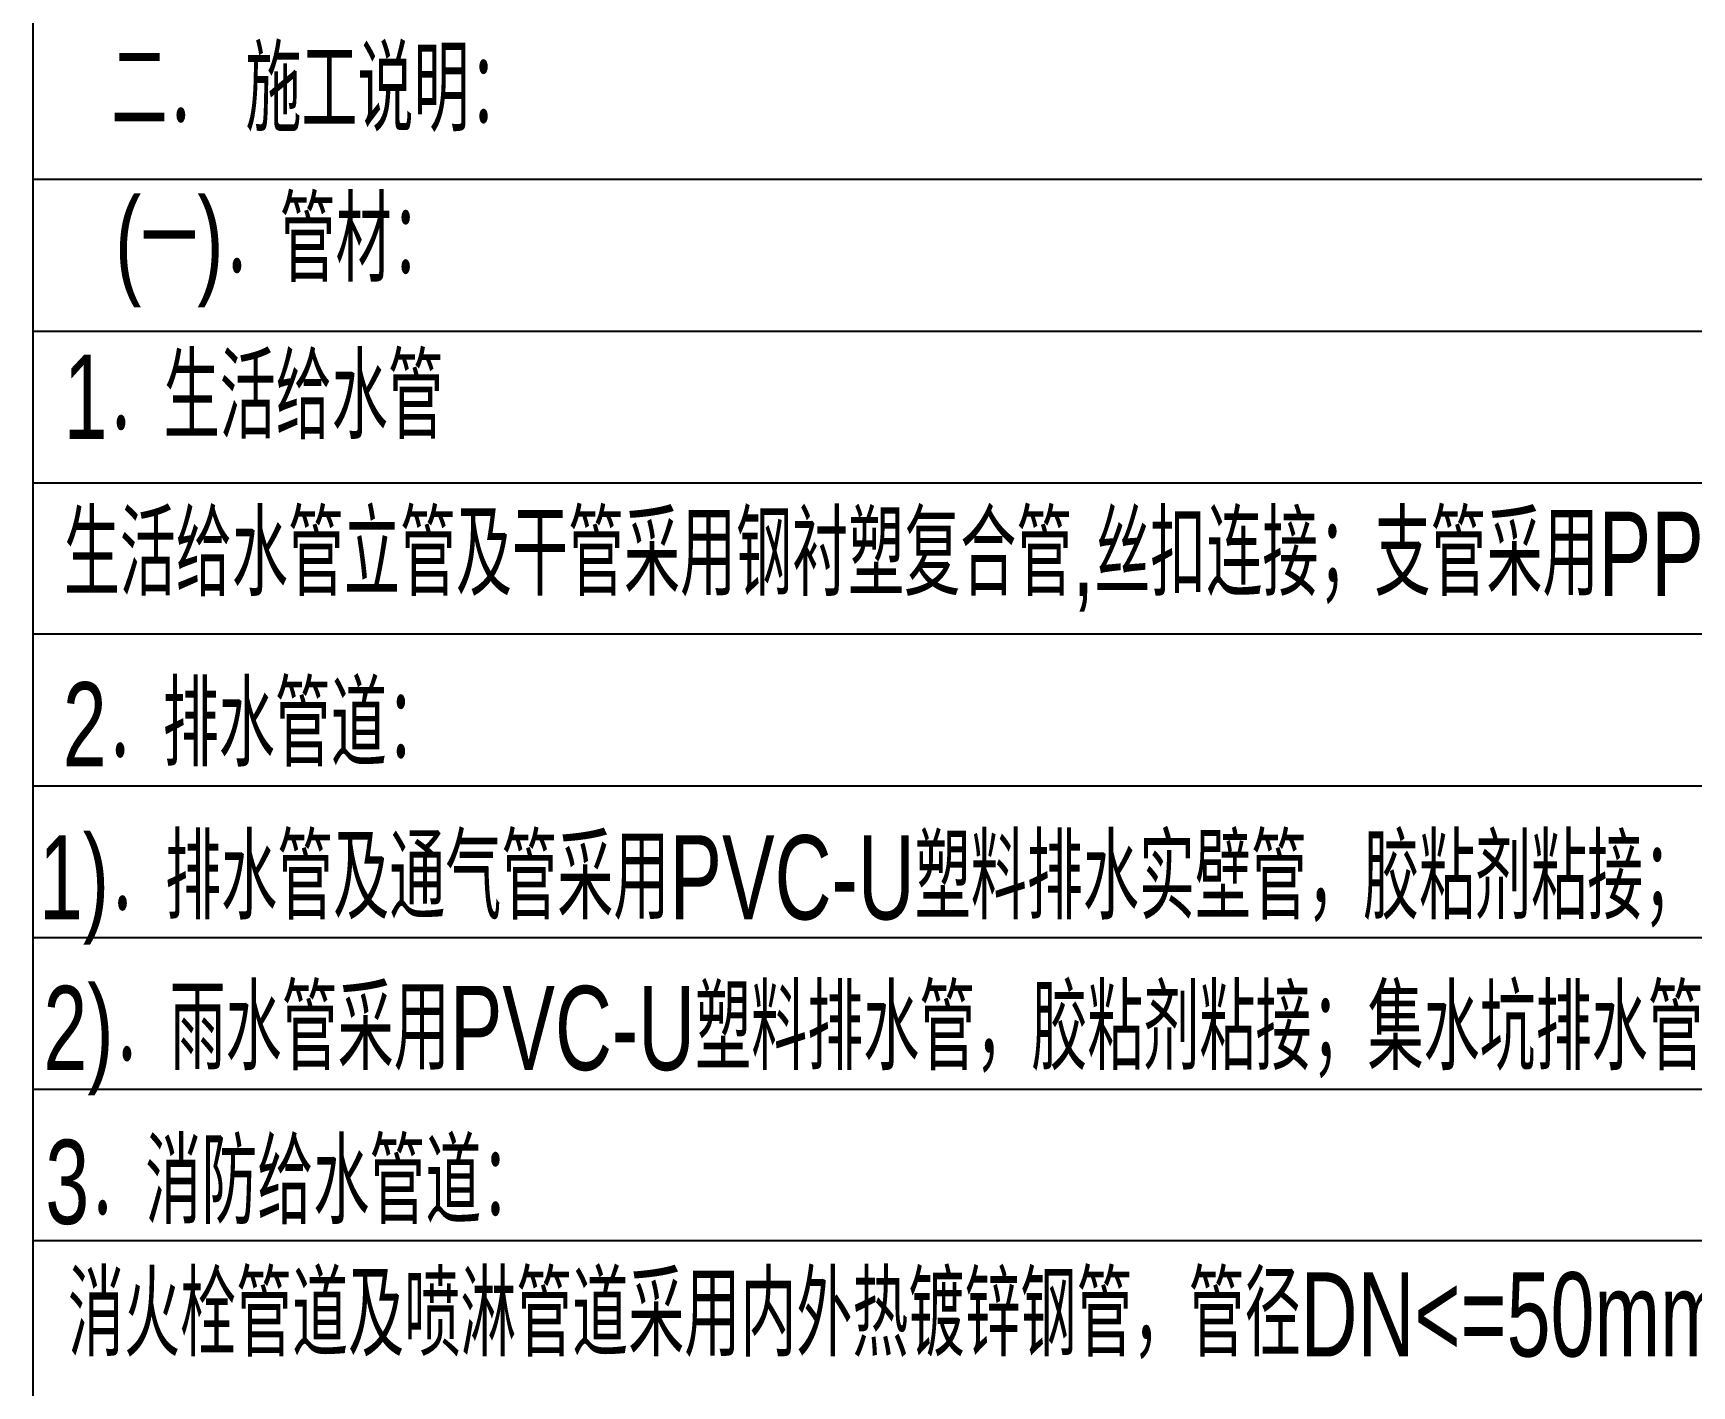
# Model space of a CAD drawing. Extents: x 14033796 to 29392202, y -1365078 to -465345.
# Drawn here: x 14612549 to 14622392, y -605091 to -597060 of the extents above; entities that cross this region are included whole.
import ezdxf

# ---------------------------------------------------------------- set-up
doc = ezdxf.new("R2010")
doc.units = 0
doc.header["$LTSCALE"] = 1000
doc.header["$MEASUREMENT"] = 0
doc.layers.add('JZ_0', color=7, linetype='Continuous')
doc.layers.add('JZ_TEXT', color=42, linetype='Continuous')
doc.styles.add('DXF', font='ros.shx', dxfattribs={"width": 0.7, "bigfont": 'hzs.shx'})

msp = doc.modelspace()

# ---------------------------------------------------------------- linework, layer by layer
at = {"layer": 'JZ_0', "color": 8}
for p, q in [((14612549.4, -624717.3), (14612549.4, -576329.2)), ((14629782.4, -597929.2), (14612549.4, -597929.2)), ((14612549.4, -598829.2), (14629782.4, -598829.2)), ((14612549.4, -599729.2), (14629782.4, -599729.2)), ((14629782.4, -600629.2), (14612549.4, -600629.2)), ((14612549.4, -601529.2), (14629782.4, -601529.2)), ((14612549.4, -602429.2), (14629782.4, -602429.2)), ((14612549.4, -603329.2), (14629782.4, -603329.2)), ((14612549.4, -604229.2), (14629782.4, -604229.2))]:
    msp.add_line(p, q, dxfattribs=at)

# ---------------------------------------------------------------- texts
at = {"layer": 'JZ_TEXT', "style": 'DXF', "width": 0.7}
for s, p in [('二． 施工说明：', (14613013.7, -597643.4)), ('(一)．管材：', (14613035, -598537.1)), ('1．生活给水管', (14612731, -599469.1)), ('生活给水管立管及干管采用钢衬塑复合管,丝扣连接；支管采用PP-R给水管(管系列S5),热熔连接。', (14612731, -600401.3)), ('2．排水管道：', (14612725.5, -601414)), ('1)．排水管及通气管采用PVC-U塑料排水实壁管，胶粘剂粘接；', (14612583.7, -602322.2)), ('2)．雨水管采用PVC-U塑料排水管，胶粘剂粘接；集水坑排水管采用热镀锌钢管，丝扣或法兰连接；', (14612610.3, -603216.8)), ('3．消防给水管道：', (14612621.6, -604130.4)), ('消火栓管道及喷淋管道采用内外热镀锌钢管，管径DN<=50mm采用螺纹和卡扣连接，', (14612755.8, -604917.2))]:
    msp.add_text(s, height=500, dxfattribs=at).set_placement(p)

doc.saveas('drawing.dxf')
